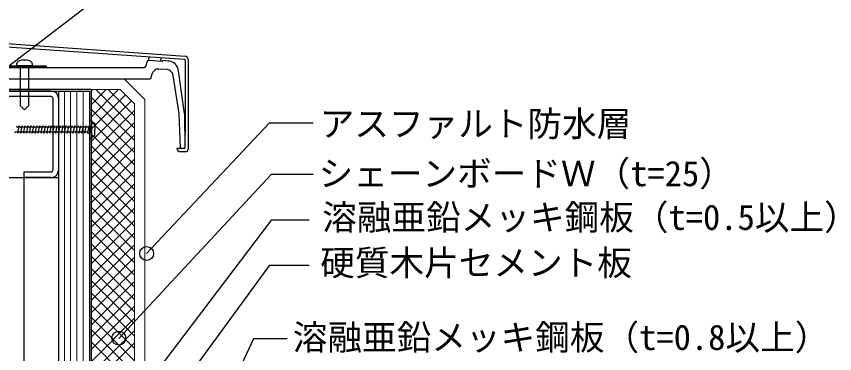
# Model space of a CAD drawing. Units: millimetres, scale not verified. Extents: x -3038 to 3038, y -2115 to 2115.
# Drawn here: x -2375.3 to -1902.8, y 1628.2 to 1823.1 of the extents above; entities that cross this region are included whole.
import ezdxf
from ezdxf.enums import TextEntityAlignment as Align

# ---------------------------------------------------------------- set-up
doc = ezdxf.new("R2010")
doc.units = ezdxf.units.MM
doc.header["$LTSCALE"] = 5
for name, color, linetype in [('0-2_母屋', 7, 'Continuous'), ('0-4_板金', 7, 'Continuous'), ('0-B_ビス', 7, 'Continuous'), ('0-E_テキスト___1', 7, 'Continuous'), ('1-2__0-7_笠木', 4, 'Continuous'), ('1-3__0-E_テキスト', 4, 'Continuous')]:
    doc.layers.add(name, color=color, linetype=linetype)
for name, color, linetype, lineweight in [('0-5_耐火野地板', 6, 'Continuous', 18), ('0-8_防水層', 4, 'Continuous', 18), ('0-9_断熱層', 5, 'Continuous', 18)]:
    doc.layers.add(name, color=color, linetype=linetype, lineweight=lineweight)
doc.styles.add('ＭＳ ゴシック', font='')
doc.styles.get('ＭＳ ゴシック').set_extended_font_data('MS Gothic')

msp = doc.modelspace()

# ---------------------------------------------------------------- linework, layer by layer
at = {"layer": '0-2_母屋'}
for p, q in [((-2355.202, 1779.961), (-2446.802, 1779.961)), ((-2355.202, 1776.76), (-2446.802, 1776.76)), ((-2351.002, 1779.961), (-2351.002, 917.117)), ((-2354.202, 1775.76), (-2354.202, 1734.16)), ((-2351.002, 1775.76), (-2351.002, 1734.16)), ((-2451.002, 1729.961), (-2351.002, 1729.961)), ((-2355.202, 1733.16), (-2371.002, 1733.16)), ((-2371.002, 1733.16), (-2371.002, 1729.961)), ((-2355.202, 1729.961), (-2371.002, 1729.961)), ((-2371.002, 1729.961), (-2371.002, 917.117))]:
    msp.add_line(p, q, dxfattribs=at)
for centre, radius, start, end in [((-2355.202, 1775.76), 4.2, 0, 89.99998), ((-2355.202, 1775.76), 1, 0, 90), ((-2355.202, 1734.16), 4.2, 270, 0), ((-2355.202, 1734.16), 1, 270, 0)]:
    msp.add_arc(centre, radius, start, end, dxfattribs=at)
at = {"layer": '0-4_板金'}
for p, q in [((-2332.202, 1780.76), (-2481.802, 1780.76)), ((-2481.002, 1779.961), (-2333.15, 1779.961)), ((-2333.15, 1779.949), (-2333.15, 1410.072)), ((-2332.202, 1780.76), (-2332.202, 1410.072))]:
    msp.add_line(p, q, dxfattribs=at)
at = {"layer": '0-5_耐火野地板'}
for p, q in [((-2347.596, 1779.859), (-2347.519, 1410.072)), ((-2343.995, 1779.859), (-2343.92, 1410.072)), ((-2340.396, 1779.859), (-2340.319, 1410.072)), ((-2336.796, 1779.859), (-2336.721, 1410.072)), ((-2351.002, 1729.961), (-2351.002, 1503.211))]:
    msp.add_line(p, q, dxfattribs=at)
msp.add_lwpolyline([(-2351.002, 1612.495), (-2351.002, 1779.961), (-2333.15, 1779.949), (-2333.073, 1410.072)], dxfattribs=at)
at = {"layer": '0-8_防水層'}
for p, q in [((-2312.787, 1786.76), (-2475.759, 1786.759)), ((-2312.787, 1786.76), (-2301.149, 1775.122)), ((-2315.285, 1780.773), (-2475.759, 1780.79)), ((-2315.285, 1780.773), (-2307.148, 1772.636)), ((-2307.148, 1772.636), (-2307.088, 1486.1))]:
    msp.add_line(p, q, dxfattribs=at)
msp.add_lwpolyline([(-2301.149, 1775.122), (-2301.089, 1488.585), (-2255.104, 1442.601)], dxfattribs=at)
at = {"layer": '0-9_断熱層'}
for p, q in [((-2332.202, 1764.931), (-2316.36, 1780.772)), ((-2332.202, 1772.002), (-2323.431, 1780.772)), ((-2332.202, 1780.772), (-2332.124, 1410.073)), ((-2332.202, 1779.936), (-2331.366, 1780.772)), ((-2315.285, 1780.772), (-2332.202, 1780.772)), ((-2332.202, 1757.86), (-2312.287, 1777.775)), ((-2329.427, 1780.772), (-2307.145, 1758.491)), ((-2322.356, 1780.772), (-2307.147, 1765.564)), ((-2315.285, 1780.772), (-2307.148, 1772.636)), ((-2332.202, 1776.476), (-2307.144, 1751.418)), ((-2332.202, 1750.789), (-2308.751, 1774.239)), ((-2307.148, 1772.636), (-2307.078, 1436.601)), ((-2332.202, 1769.405), (-2307.142, 1744.346)), ((-2332.202, 1743.718), (-2307.148, 1768.772)), ((-2332.202, 1762.334), (-2307.141, 1737.273)), ((-2332.202, 1736.646), (-2307.146, 1761.702)), ((-2332.202, 1755.263), (-2307.139, 1730.201)), ((-2332.202, 1729.575), (-2307.145, 1754.633)), ((-2332.202, 1748.192), (-2307.138, 1723.128)), ((-2332.202, 1722.504), (-2307.143, 1747.563)), ((-2332.202, 1741.121), (-2307.137, 1716.056)), ((-2332.202, 1715.433), (-2307.142, 1740.494)), ((-2332.202, 1734.05), (-2307.135, 1708.983)), ((-2332.202, 1708.362), (-2307.14, 1733.424)), ((-2332.202, 1726.979), (-2307.134, 1701.911)), ((-2332.202, 1701.291), (-2307.139, 1726.354)), ((-2332.202, 1719.908), (-2307.132, 1694.838)), ((-2332.202, 1694.22), (-2307.137, 1719.285)), ((-2332.202, 1712.837), (-2307.131, 1687.766)), ((-2332.202, 1687.149), (-2307.136, 1712.215)), ((-2332.202, 1705.766), (-2307.129, 1680.693)), ((-2332.202, 1680.078), (-2307.134, 1705.146)), ((-2332.202, 1698.695), (-2307.128, 1673.62)), ((-2332.202, 1673.007), (-2307.133, 1698.076)), ((-2332.202, 1691.623), (-2307.126, 1666.548)), ((-2332.202, 1665.936), (-2307.131, 1691.006)), ((-2332.202, 1684.552), (-2307.125, 1659.475)), ((-2332.202, 1658.865), (-2307.13, 1683.937)), ((-2332.202, 1677.481), (-2307.123, 1652.403)), ((-2332.202, 1651.794), (-2307.128, 1676.867)), ((-2332.202, 1670.41), (-2307.122, 1645.33)), ((-2332.202, 1644.722), (-2307.127, 1669.797)), ((-2332.202, 1663.339), (-2307.12, 1638.258)), ((-2332.202, 1637.651), (-2307.125, 1662.728)), ((-2332.202, 1656.268), (-2307.119, 1631.185)), ((-2332.202, 1630.581), (-2307.124, 1655.659)), ((-2332.202, 1649.197), (-2307.117, 1624.113)), ((-2332.202, 1623.51), (-2307.122, 1648.589)), ((-2332.202, 1642.126), (-2307.116, 1617.04)), ((-2332.202, 1616.438), (-2307.121, 1641.519)), ((-2332.202, 1635.055), (-2307.114, 1609.968)), ((-2332.202, 1609.367), (-2307.119, 1634.45))]:
    msp.add_line(p, q, dxfattribs=at)
at = {"layer": '0-B_ビス'}
for p, q in [((-2374.472, 1755.627), (-2373.631, 1759.829)), ((-2372.787, 1755.627), (-2371.946, 1759.829)), ((-2371.102, 1755.627), (-2370.261, 1759.829)), ((-2369.417, 1755.627), (-2368.576, 1759.829)), ((-2367.732, 1755.627), (-2366.891, 1759.829)), ((-2366.064, 1755.627), (-2365.22, 1759.831)), ((-2364.379, 1755.627), (-2363.535, 1759.831)), ((-2362.694, 1755.627), (-2361.85, 1759.831)), ((-2361.009, 1755.627), (-2360.165, 1759.831)), ((-2359.324, 1755.627), (-2358.48, 1759.831)), ((-2357.639, 1755.627), (-2356.795, 1759.831)), ((-2355.953, 1755.624), (-2355.113, 1759.829)), ((-2354.271, 1755.624), (-2353.429, 1759.831)), ((-2352.586, 1755.624), (-2351.745, 1759.829)), ((-2350.902, 1755.624), (-2350.061, 1759.829)), ((-2349.221, 1755.62), (-2348.377, 1759.829)), ((-2347.535, 1755.62), (-2346.695, 1759.829)), ((-2345.853, 1755.624), (-2345.011, 1759.829)), ((-2344.169, 1755.62), (-2343.327, 1759.829)), ((-2342.482, 1755.62), (-2341.642, 1759.829)), ((-2340.8, 1755.62), (-2339.958, 1759.827)), ((-2339.117, 1755.62), (-2338.277, 1759.829)), ((-2337.434, 1755.62), (-2336.593, 1759.827)), ((-2335.753, 1755.62), (-2334.912, 1759.829)), ((-2334.067, 1755.62), (-2333.226, 1759.827)), ((-2332.881, 1759.836), (-2333.225, 1759.839)), ((-2332.881, 1759.836), (-2332.884, 1755.62)), ((-2331.966, 1762.451), (-2329.938, 1761.254)), ((-2329.938, 1761.254), (-2329.945, 1757.737)), ((-2334.067, 1755.62), (-2332.879, 1755.617)), ((-2331.966, 1753.007), (-2329.938, 1754.212)), ((-2329.938, 1754.212), (-2329.945, 1757.728))]:
    msp.add_line(p, q, dxfattribs=at)
msp.add_lwpolyline([(-2331.988, 1763.188), (-2331.988, 1752.272), (-2332.881, 1752.272), (-2332.881, 1763.188)], close=True, dxfattribs=at)
for centre, start, end in [((-2374.472, 1759.829), 180.37105, 0.37105), ((-2372.787, 1759.829), 180.37105, 0.37105), ((-2371.102, 1759.829), 180.37105, 0.37105), ((-2369.417, 1759.829), 180.37105, 0.37105), ((-2367.732, 1759.829), 180.37105, 0.37105), ((-2366.064, 1759.831), 180.37105, 0.37105), ((-2364.379, 1759.831), 180.37105, 0.37105), ((-2362.694, 1759.831), 180.37105, 0.37105), ((-2361.009, 1759.831), 180.37105, 0.37105), ((-2359.324, 1759.831), 180.37105, 0.37105), ((-2357.639, 1759.831), 180.37105, 0.37105), ((-2355.953, 1759.829), 180.37105, 0.37105), ((-2354.271, 1759.829), 180.37105, 0.37105), ((-2352.586, 1759.829), 180.37105, 0.37105), ((-2350.9, 1759.829), 180.37105, 0.37105), ((-2349.218, 1759.829), 180.37105, 0.37105), ((-2347.535, 1759.829), 180.37105, 0.37105), ((-2345.853, 1759.829), 180.37105, 0.37105), ((-2344.168, 1759.829), 180.37105, 0.37105), ((-2342.484, 1759.829), 180.37105, 0.37105), ((-2340.8, 1759.827), 180.37105, 0.37105), ((-2339.114, 1759.829), 180.37105, 0.37105), ((-2337.435, 1759.829), 180.37105, 0.37105), ((-2335.751, 1759.827), 180.37105, 0.37105), ((-2334.067, 1759.827), 180.37105, 0.37105), ((-2375.314, 1755.624), 0.37105, 180.37105), ((-2373.629, 1755.624), 0.37105, 180.37105), ((-2371.944, 1755.624), 0.37105, 180.37105), ((-2370.259, 1755.624), 0.37105, 180.37105), ((-2368.574, 1755.624), 0.37105, 180.37105), ((-2366.904, 1755.624), 0.37105, 180.37105), ((-2365.219, 1755.624), 0.37105, 180.37105), ((-2363.534, 1755.624), 0.37105, 180.37105), ((-2361.849, 1755.624), 0.37105, 180.37105), ((-2360.164, 1755.624), 0.37105, 180.37105), ((-2358.479, 1755.624), 0.37105, 180.37105), ((-2356.795, 1755.624), 0.37105, 180.37105), ((-2355.113, 1755.624), 0.37105, 180.37105), ((-2353.429, 1755.62), 0.37105, 180.37105), ((-2351.745, 1755.62), 0.37105, 180.37105), ((-2350.061, 1755.624), 0.37105, 180.37105), ((-2348.378, 1755.624), 0.37105, 180.37105), ((-2346.695, 1755.62), 0.37105, 180.37105), ((-2345.011, 1755.62), 0.37105, 180.37105), ((-2343.327, 1755.62), 0.37105, 180.37105), ((-2341.643, 1755.62), 0.37105, 180.37105), ((-2339.96, 1755.62), 0.37105, 180.37105), ((-2338.277, 1755.62), 0.37105, 180.37105), ((-2336.59, 1755.62), 0.37105, 180.37105), ((-2334.909, 1755.62), 0.37105, 180.37105)]:
    msp.add_arc(centre, 0.842, start, end, dxfattribs=at)
at = {"layer": '1-2__0-7_笠木'}
for p, q in [((-2487.764, 1814.88), (-2277.871, 1800.139)), ((-2488.46, 1813.125), (-2278.38, 1798.37)), ((-2300.013, 1796.855), (-2300.63, 1794.289)), ((-2291.136, 1797.056), (-2298.969, 1797.618)), ((-2298.858, 1797.61), (-2298.701, 1799.798)), ((-2291.876, 1797.109), (-2291.718, 1799.307)), ((-2287.593, 1797.303), (-2290.815, 1797.534)), ((-2290.815, 1797.355), (-2290.815, 1797.534)), ((-2277.915, 1797.872), (-2277.915, 1755.67)), ((-2276.115, 1798.154), (-2276.115, 1746.424)), ((-2386.615, 1793.523), (-2301.603, 1793.523)), ((-2373.113, 1794.523), (-2373.113, 1771.681)), ((-2368.113, 1771.681), (-2368.113, 1794.523)), ((-2288.472, 1792.353), (-2292.95, 1792.674)), ((-2278.315, 1766.923), (-2281.615, 1791.678)), ((-2491.127, 1786.923), (-2297.774, 1786.923)), ((-2297.125, 1789.621), (-2297.774, 1786.923)), ((-2281.315, 1766.923), (-2284.808, 1788.989)), ((-2373.113, 1771.681), (-2370.613, 1769.181)), ((-2370.613, 1769.181), (-2368.113, 1771.681)), ((-2280.615, 1746.923), (-2281.315, 1766.923)), ((-2278.315, 1766.923), (-2278.115, 1746.923)), ((-2278.115, 1754.923), (-2277.915, 1755.67)), ((-2278.115, 1754.923), (-2278.115, 1746.923)), ((-2282.615, 1746.923), (-2278.115, 1746.923)), ((-2280.615, 1746.923), (-2278.115, 1746.923)), ((-2280.615, 1744.923), (-2277.615, 1744.923))]:
    msp.add_line(p, q, dxfattribs=at)
msp.add_lwpolyline([(-2366.113, 1795.823), (-2366.113, 1794.523), (-2375.113, 1794.523), (-2375.113, 1795.823)], dxfattribs=at)
msp.add_lwpolyline([(-2383.113, 1794.523), (-2358.113, 1794.523), (-2358.113, 1793.523), (-2383.113, 1793.523)], close=True, dxfattribs=at)
for centre, radius, start, end in [((-2374.035, 1795.792), 1.078, 138.40298, 178.32121), ((-2372.424, 1794.175), 3.358, 108.77589, 136.02802), ((-2370.613, 1788.569), 9.25, 71.77736, 108.2226), ((-2368.801, 1794.175), 3.358, 43.97197, 71.22409), ((-2367.19, 1795.792), 1.078, 1.67876, 41.59698), ((-2299.041, 1796.621), 1, 85.89098, 166.47057), ((-2291.115, 1797.355), 0.3, 265.89098, 359.99998), ((-2288.058, 1790.819), 6.5, 51.88651, 85.89098), ((-2283.815, 1795.743), 0.3, 317.91951, 140.56416), ((-2278.415, 1797.872), 0.5, 0, 85.98265), ((-2278.115, 1798.154), 2, 0, 82.9906), ((-2301.603, 1794.523), 1, 270, 346.47057), ((-2293.236, 1788.685), 4, 85.89098, 166.47057), ((-2288.759, 1788.363), 4, 8.99712, 85.89098), ((-2288.058, 1790.819), 6.5, 7.59464, 46.59717), ((-2280.615, 1746.923), 2, 180, 270), ((-2277.615, 1746.424), 1.5, 270, 0)]:
    msp.add_arc(centre, radius, start, end, dxfattribs=at)
at = {"layer": '1-3__0-E_テキスト'}
for p, q in [((-2300.23, 1855.463), (-2397.016, 1781.022)), ((-2229.168, 1761.662), (-2300.125, 1686.128)), ((-2229.168, 1761.662), (-2203.99, 1761.662)), ((-2228.024, 1731.906), (-2316.148, 1636.915)), ((-2228.024, 1731.906), (-2203.99, 1731.906)), ((-2228.024, 1705.584), (-2332.17, 1568.248)), ((-2228.024, 1705.584), (-2206.279, 1705.584)), ((-2229.168, 1679.261), (-2343.615, 1522.469)), ((-2229.168, 1679.261), (-2206.279, 1679.261))]:
    msp.add_line(p, q, dxfattribs=at)
msp.add_lwpolyline([(-2218.917, 1636.734), (-2238.443, 1636.734), (-2344.751, 1408.931)], dxfattribs=at)
for centre in [(-2300.071, 1686.061), (-2316.144, 1637.127)]:
    msp.add_circle(centre, 4, dxfattribs=at)

# ---------------------------------------------------------------- texts
at = {"layer": '0-E_テキスト___1', "style": 'ＭＳ ゴシック'}
for s, p in [('アスファルト防水層', (-2200.127, 1749.314)), ('シェーンボードＷ（t=25）', (-2200.811, 1720.564)), ('溶融亜鉛メッキ鋼板（t=0.5以上）', (-2198.699, 1695.284)), ('硬質木片セメント板', (-2199.844, 1668.961)), ('溶融亜鉛メッキ鋼板（t=0.8以上）', (-2215.663, 1625.887))]:
    msp.add_text(s, height=14.66, dxfattribs=at).set_placement(p, align=Align.BOTTOM_LEFT)

doc.saveas('drawing.dxf')
